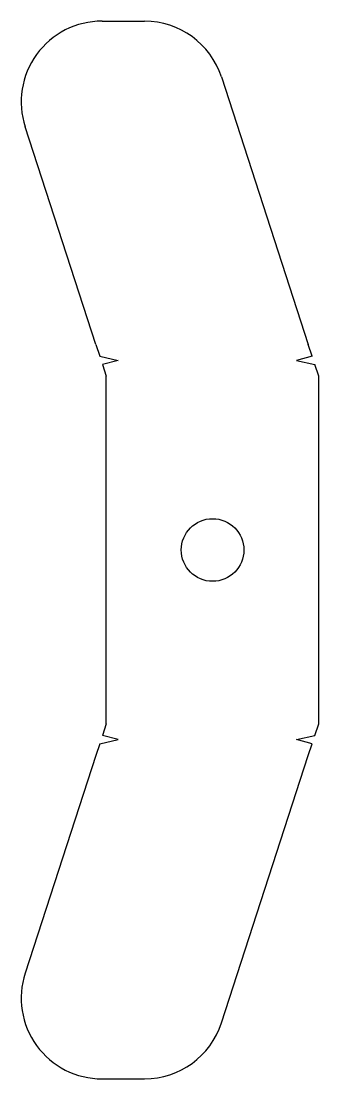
# Model space of a CAD drawing. Extents: x -69 to 79, y -66 to 457.
import ezdxf

# ---------------------------------------------------------------- set-up
doc = ezdxf.new("R2010")
doc.units = 0
doc.layers.get('0').update_dxf_attribs({"linetype": 'CONTINUOUS'})

msp = doc.modelspace()

# ---------------------------------------------------------------- linework, layer by layer
for p, q in [((-28.7, 457.42), (-7.67, 457.42)), ((30.37, 429.78), (73.37, 297.42)), ((-31.77, 297.42), (-66.75, 405.06)), ((-31.77, 297.42), (-29.83, 291.56)), ((75.31, 291.56), (73.37, 297.42)), ((-29.83, 291.56), (-20.75, 289.56)), ((-20.75, 289.56), (-28.51, 287.56)), ((75.31, 291.56), (67.55, 289.56)), ((67.55, 289.56), (76.64, 287.56)), ((-28.51, 287.56), (-26.57, 281.71)), ((78.57, 281.71), (76.64, 287.56)), ((-26.57, 109.71), (-26.57, 281.71)), ((78.57, 109.71), (78.57, 281.71)), ((-26.57, 109.71), (-28.51, 103.85)), ((76.64, 103.85), (78.57, 109.71)), ((-29.83, 99.85), (-31.77, 94)), ((-29.83, 99.85), (-20.75, 101.85)), ((-20.75, 101.85), (-28.51, 103.85)), ((67.55, 101.85), (76.64, 103.85)), ((75.31, 99.85), (67.55, 101.85)), ((73.37, 94), (75.31, 99.85)), ((-31.77, 94), (-66.75, -13.64)), ((30.37, -38.36), (73.37, 94)), ((-28.7, -66), (-7.67, -66))]:
    msp.add_line(p, q)
msp.add_circle((26, 195.71), 15.5)
for centre, start, end in [((-28.7, 417.42), 90, 198), ((-7.67, 417.42), 18, 90), ((-28.7, -26), 162, 270), ((-7.67, -26), 270, 342)]:
    msp.add_arc(centre, 40, start, end)

doc.saveas('drawing.dxf')
